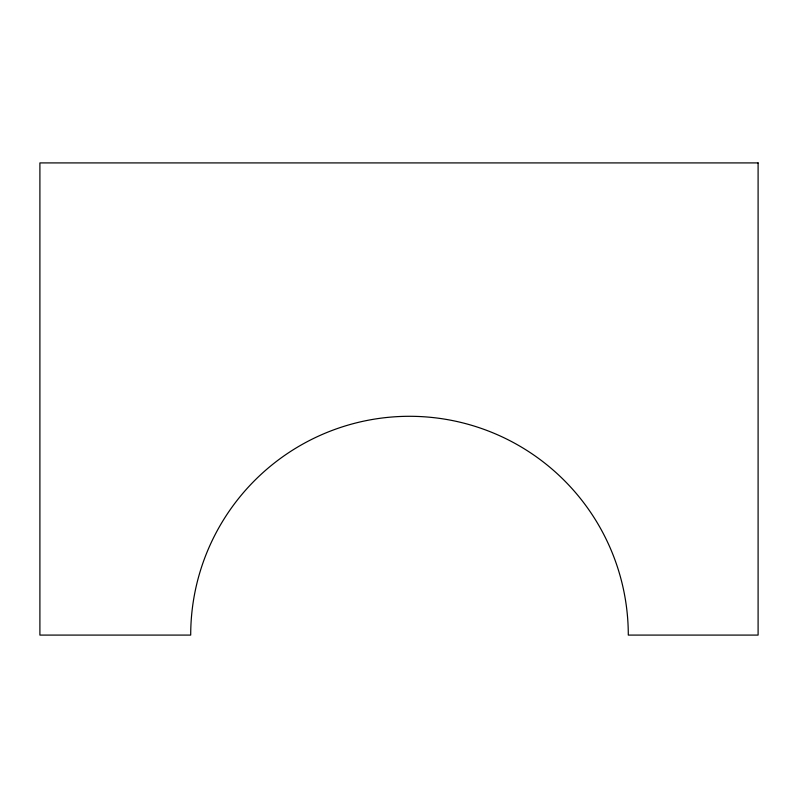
<?xml version="1.0" encoding="UTF-8"?>
<svg xmlns="http://www.w3.org/2000/svg" width="798" height="798" viewBox="0 0 798 798"><rect width="100%" height="100%" fill="white"/><g stroke="black" fill="none" stroke-linecap="round" stroke-linejoin="round"><path stroke-width="1.2" d="M758.1 162.912L39.9 162.912L39.9 635.088L190.702 635.088A218.802 218.802 0 0 1 409.504 416.297A218.802 218.802 0 0 1 628.295 635.088L758.1 635.088L758.1 162.912"/></g></svg>
